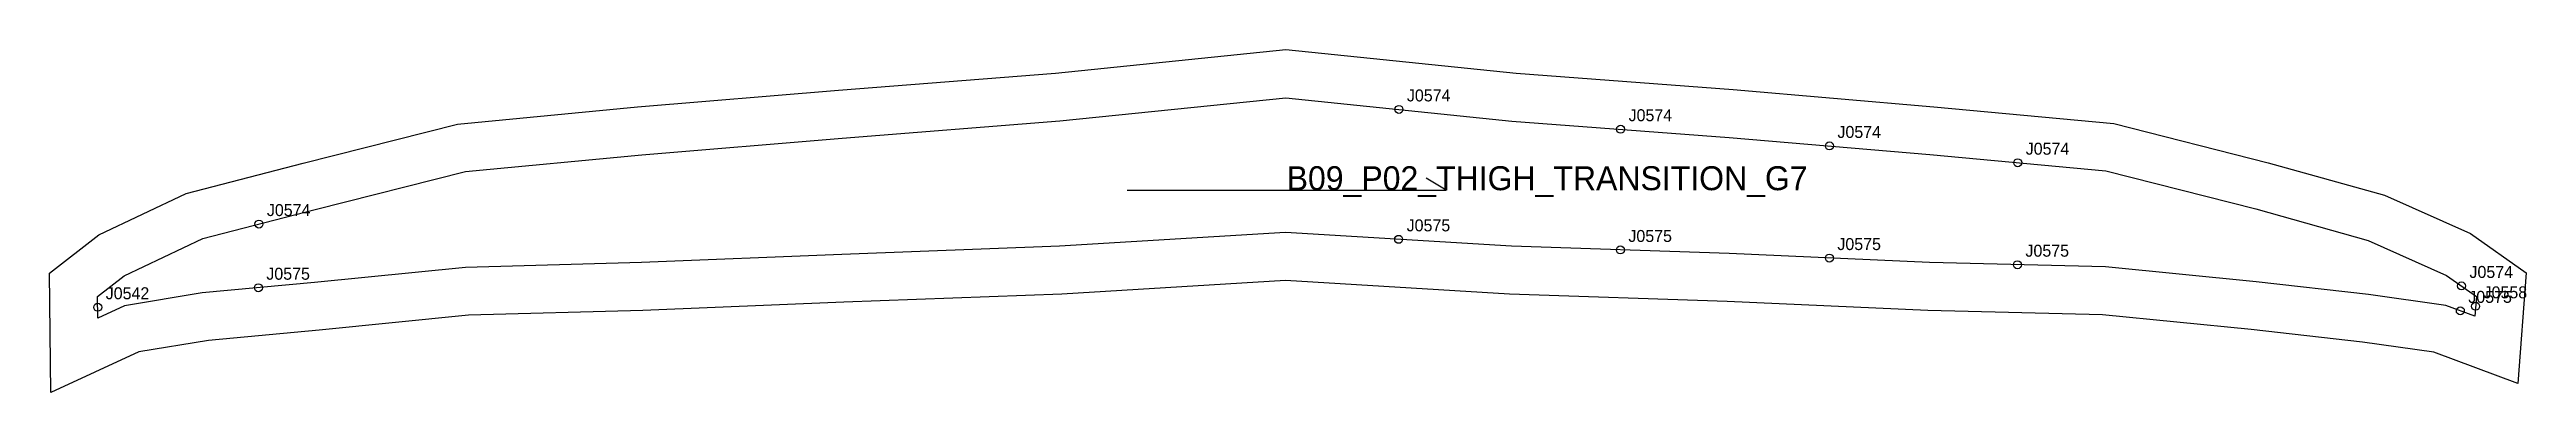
# Model space of a CAD drawing. Header units: millimetres. Extents: x -12 to 609, y -24 to 62.
import ezdxf

# ---------------------------------------------------------------- set-up
doc = ezdxf.new("R2010")
doc.units = ezdxf.units.MM
for name, color, linetype in [('CUT', 1, 'Continuous'), ('GRAIN', 3, 'Continuous'), ('LABEL', 7, 'Continuous'), ('NOTCH', 2, 'Continuous'), ('SEW', 5, 'Continuous')]:
    doc.layers.add(name, color=color, linetype=linetype)

msp = doc.modelspace()

# ---------------------------------------------------------------- linework, layer by layer
at = {"layer": 'CUT'}
msp.add_lwpolyline([(-12.06, 5.84), (0.32, 15.43), (22.24, 25.8), (51.58, 33.4), (90.22, 43.17), (135.4, 47.44), (185.78, 51.63), (240.2, 55.91), (298.01, 61.82), (355.75, 55.89), (410.16, 51.8), (460.51, 47.49), (505.65, 43.32), (544.37, 33.49), (573.5, 25.35), (595.04, 15.73), (609.04, 5.89), (606.91, -21.81), (585.91, -13.95), (567.96, -11.45), (540.08, -8.3), (502.77, -4.6), (459.02, -3.5), (408.69, -1.29), (354.05, 0.57), (297.93, 4), (241.81, 0.57), (187.13, -1.48), (136.77, -3.55), (93.03, -4.71), (55.54, -8.48), (27.77, -11.03), (10.32, -13.93), (-11.77, -24.05), (-12.06, 5.84)], close=True, dxfattribs=at)
at = {"layer": 'GRAIN'}
for p, q in [((258.19, 26.6), (338.19, 26.6)), ((338.19, 26.6), (333.19, 29.6))]:
    msp.add_line(p, q, dxfattribs=at)
at = {"layer": 'NOTCH'}
for centre in [(326.35, 46.84), (381.94, 41.88), (434.32, 37.69), (481.53, 33.49), (40.45, 18.12), (326.28, 14.29), (381.89, 11.63), (434.3, 9.6), (481.47, 7.94), (40.31, 2.17), (592.82, 2.62), (0.03, -2.72), (592.53, -3.62), (596.36, -2.49)]:
    msp.add_circle(centre, 1, dxfattribs=at)
at = {"layer": 'SEW'}
msp.add_lwpolyline([(0, 0), (6.64, 5.15), (26.35, 14.47), (54.55, 21.77), (92.27, 31.31), (136.46, 35.49), (186.74, 39.66), (241.29, 43.95), (298, 49.75), (354.69, 43.93), (409.2, 39.84), (459.45, 35.53), (503.61, 31.45), (541.28, 21.89), (569.42, 14.03), (589.09, 5.24), (596.55, 0), (596.17, -4.98), (588.88, -2.25), (569.47, 0.46), (541.34, 3.64), (503.51, 7.39), (459.44, 8.49), (409.16, 10.7), (354.62, 12.56), (297.93, 16.02), (241.22, 12.55), (186.66, 10.51), (136.36, 8.45), (92.27, 7.27), (54.39, 3.47), (26.23, 0.88), (6.78, -2.35), (0.05, -5.44)], close=True, dxfattribs=at)

# ---------------------------------------------------------------- texts
at = {"layer": 'LABEL'}
for s, height, p in [('J0574', 3, (328.35, 48.84)), ('J0574', 3, (383.94, 43.88)), ('J0574', 3, (436.32, 39.69)), ('J0574', 3, (483.53, 35.49)), ('B09_P02_THIGH_TRANSITION_G7', 6, (298.19, 26.6)), ('J0574', 3, (42.45, 20.12)), ('J0575', 3, (328.28, 16.29)), ('J0575', 3, (383.89, 13.63)), ('J0575', 3, (436.3, 11.6)), ('J0575', 3, (483.47, 9.94)), ('J0575', 3, (42.31, 4.17)), ('J0574', 3, (594.82, 4.62)), ('J0542', 3, (2.03, -0.72)), ('J0575', 3, (594.53, -1.62)), ('J0558', 3, (598.36, -0.49))]:
    msp.add_text(s, height=height, dxfattribs=at).set_placement(p)

doc.saveas('drawing.dxf')
